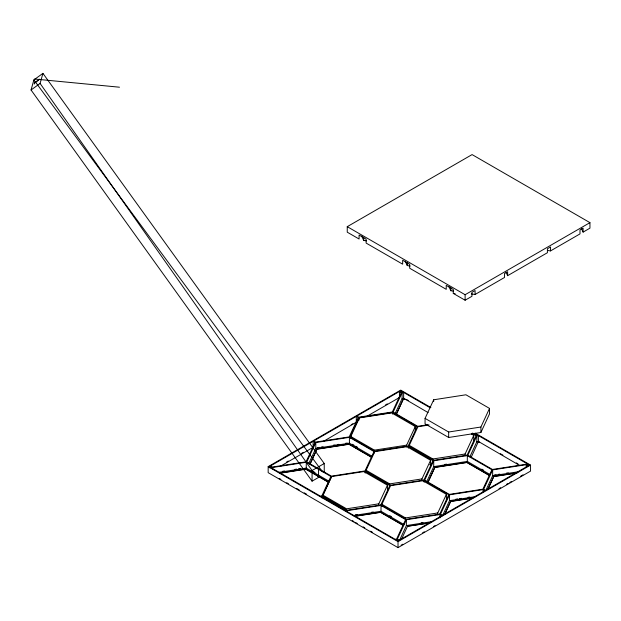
<?xml version="1.0" encoding="UTF-8"?>
<svg xmlns="http://www.w3.org/2000/svg" width="621" height="621" viewBox="0 0 621 621"><rect width="100%" height="100%" fill="white"/><g stroke="black" fill="none" stroke-linecap="round" stroke-linejoin="round"><path stroke-width="0.93" d="M315.049 444.093L315.049 442.416L313.131 441.314L270.523 465.905L272.464 467.023L306.044 461.83L315.049 442.416M401.36 394.25L401.368 392.588L399.443 391.478L399.443 397.324L398.434 398.092L366.964 416.256M491.91 471.238L491.917 469.779L467.318 455.581L433.714 460.774L424.717 480.173L449.309 494.378L482.89 489.185L491.917 469.779M320.188 476.478L312.068 481.166L31.05 89.983L33.883 79.899L42.919 73.371L324.24 463.514L324.24 472.201M31.05 89.983L40.093 83.447L42.919 73.371M272.666 467.466L272.254 468.35L320.32 496.101L321.841 495.868L330.861 476.462L306.262 462.265L272.666 467.466L272.666 469.134M315.81 442.54L306.805 461.939L331.404 476.136L365.001 470.935L374.005 451.537L349.406 437.339L315.81 442.54L315.81 448.378L308.761 463.561M310.034 464.011L316.982 449.053L348.979 444.1L371.568 457.141M310.034 464.197L316.982 449.053M380.766 505.059L389.802 485.575L365.202 471.378L331.606 476.571L322.602 495.969L347.217 510.183L380.789 504.989M358.969 417.623L349.965 437.021L374.556 451.219L408.16 446.018L417.165 426.619L392.565 412.422L358.969 417.623L358.969 420.122M331.606 476.571L322.967 495.185L346.565 508.809L378.802 503.825L387.442 485.211L363.844 471.587M350.811 438.333L350.811 436.509L359.443 417.894L391.68 412.911L415.278 426.534L415.278 431.09M347.418 510.617L347.007 511.51L395.072 539.261L396.609 539.02L405.614 519.622L381.015 505.424L347.418 510.617L347.418 512.286M430.167 407.764L403.65 392.456L402.105 392.697L393.109 412.096L417.716 426.301L427.978 424.717M395.065 413.718L402.105 398.535L402.105 392.697M396.338 414.168L403.277 399.21L404.822 398.969L428.094 412.6M396.338 414.354L403.277 399.21M406.646 446.965L406.646 445.148L415.278 426.534M425.059 418.383L433.691 399.777L465.929 394.785L489.527 408.408L489.527 413.873L480.895 432.488L448.657 437.479L425.059 423.848L425.059 418.383L448.657 432.006L480.895 427.023L489.527 408.408M421.962 480.732L421.962 478.907L430.601 460.293L406.996 446.67M423.926 480.142L432.961 460.658L408.362 446.46L374.766 451.653L365.761 471.052L390.353 485.257L423.957 480.056M406.375 519.73L397.37 539.129L399.287 540.231L441.888 515.632L439.978 514.53L406.375 519.73L406.375 525.568L399.326 540.751M426.674 481.803L433.714 466.619L433.714 460.774M427.947 482.253L434.886 467.295L466.891 462.342L489.48 475.383M401.422 539.439L407.547 526.243L430.136 522.75M428.358 481.554L434.886 467.295M437.758 514.762L437.758 512.946L446.398 494.332L422.792 480.708M465.113 455.814L465.113 453.99L473.753 435.375L471.316 433.97M439.722 514.18L448.758 494.696L424.159 480.499L390.562 485.692L381.558 505.09L406.15 519.296L439.753 514.095M467.077 455.224L476.105 435.732L472.007 433.373M476.858 435.849L467.854 455.247L492.453 469.453L526.057 464.252L526.468 463.367L478.403 435.616L476.858 435.849L476.858 441.694L469.818 456.877M449.511 494.813L440.514 514.211L442.431 515.321L485.032 490.722L483.115 489.62L449.511 494.813L449.511 500.658L442.47 515.826M444.558 514.53L450.683 501.333L473.272 497.84M471.091 457.514L478.03 442.369L479.575 442.129L519.474 465.354M444.97 513.839L450.683 501.333M492.655 469.887L483.658 489.286L485.591 490.404L528.192 465.804L526.259 464.694L492.655 469.887L492.655 475.733L486.002 490.07M487.702 489.604L493.827 476.408L517.355 472.767M488.114 488.913L493.827 476.408M401.368 392.588L392.34 411.987L358.759 417.18L356.842 416.07L399.443 391.478M34.45 83.253L39.542 79.185L34.566 82.779L34.644 82.057L34.217 84.091M318.829 475.228L317.548 475.981L318.557 475.205L318.55 469.36L319.101 469.034M471.339 293.904L475.073 294.486L475.073 290.527L471.944 292.336L471.944 296.287L465.113 300.23L453.268 293.399L453.268 289.448L446.227 285.381L446.227 289.332L409.697 268.241L409.697 264.29L402.656 260.222L402.656 264.173L366.126 243.083L366.126 239.132L359.085 235.064L359.085 239.015L347.248 232.184L347.248 226.673L472.084 154.59L589.95 222.644L589.95 228.155L583.111 232.107L581.574 228.784M347.248 226.673L465.113 294.719L589.95 222.644M475.073 294.486L504.524 277.478L504.524 273.527L507.644 271.726L507.644 275.677L547.412 252.716L547.412 248.765L550.54 246.956L550.54 250.907L547.745 250.48M550.54 250.907L579.991 233.907L579.991 229.956L583.111 228.148L583.111 232.107M475.259 433.163L530.551 465.082L530.551 471.114L398.022 547.629L268.163 472.659L268.163 466.635L400.7 390.112L430.858 407.523M269.972 466.231L269.273 466.635L271.61 467.978L271.905 467.341L269.972 466.231L269.972 467.947M356.291 416.396L313.683 440.988L315.608 442.098L349.204 436.905L358.208 417.498L356.291 416.396L356.291 422.233L323.805 441.174M400.7 390.756L400.002 391.16L401.903 392.255L403.006 392.084L400.7 390.756L400.7 392.425M286.615 462.008L288.299 461.038M301.721 453.291L303.397 452.321M351.207 424.717L352.883 423.747M385.602 404.861L387.279 403.891M280.645 466.092L312.115 447.927L313.124 447.159L313.131 441.314M312.068 481.166L312.068 470.539L324.24 463.514M268.163 466.635L398.022 541.605L530.551 465.082M401.127 545.199L402.781 544.237M422.66 532.764L424.314 531.809M433.419 526.554L435.08 525.591M499.028 488.673L500.681 487.718M506.48 484.372L508.133 483.417M509.787 482.463L511.448 481.508M520.553 476.245L523.037 474.809M402.105 398.535L403.65 398.294L404.822 398.969M403.277 399.396L404.822 399.163M429.119 425.005L417.917 426.743L408.921 446.142L433.512 460.34L467.093 455.146M317.471 447.648L319.334 447.361M321.204 447.073L323.067 446.786M333.337 445.195L335.208 444.908M337.071 444.62L338.934 444.333M345.47 443.316L347.341 443.029M315.81 448.378L349.406 443.177L372.367 456.435M316.982 449.239L348.979 444.287L371.568 457.335M350.811 436.509L374.409 450.132L406.646 445.148M282.718 471.277L284.589 470.99M294.851 469.398L296.714 469.111M298.577 468.824L300.448 468.537M278.262 472.434L306.262 468.102L329.208 481.36M476.858 441.694L478.403 441.453L479.575 442.129M279.481 473.109L305.835 469.026L328.424 482.067M280.42 473.148L305.835 469.22L328.424 482.261M479.575 442.315L478.03 442.369M409.278 447.174L409.278 445.35L432.884 458.973L465.113 453.99M444.706 464.446L446.577 464.159M433.714 466.619L467.318 461.419L490.256 474.669M434.886 467.481L466.891 462.529L489.48 475.57M366.126 472.092L366.126 470.268L389.724 483.891L421.962 478.907M322.058 496.303L320.956 496.474L346.363 511.137L346.658 510.501L322.058 496.303L322.058 497.972M494.324 475.003L496.187 474.716M498.058 474.428L499.921 474.133M506.457 473.124L508.32 472.837M492.655 475.733L519.723 471.541M493.827 476.594L515.477 473.241M355.608 514.724L357.479 514.436M371.474 512.271L373.337 511.983M455.837 499.206L457.708 498.919M459.571 498.632L461.434 498.345M467.97 497.336L469.833 497.041M353.015 515.593L381.015 511.262L403.976 524.52M449.511 500.658L475.647 496.614M354.234 516.261L380.588 512.185L403.176 525.226M355.173 516.307L380.588 512.372L403.176 525.413M450.683 501.52L472.333 498.166M381.923 506.131L381.923 504.306L405.521 517.93L437.758 512.946M421.085 522.828L422.955 522.533M406.375 525.568L432.511 521.524M429.196 523.084L407.547 526.243M34.582 79.03L119.48 87.204M361.67 236.05L363.696 240.42L366.537 240.863M405.303 261.348L407.267 265.578L410.108 266.021M448.874 286.506L450.838 290.737L453.633 291.164M453.268 293.399L455.139 293.686M474.483 433.349L477.759 435.243L476.656 435.414L472.558 433.047M406.561 399.528L408.238 400.491M500.394 453.703L502.909 455.154M516.315 462.893L517.992 463.856M481.795 469.142L483.433 470.081M429.678 464.609L431.323 465.556M352.425 444.279L354.063 445.226M355.701 446.173L357.339 447.12M313.364 471.564L315.002 472.511M389.755 515.671L391.393 516.618M279.24 478.418L280.902 479.373M286.723 482.734L288.385 483.697M296.698 488.494L299.198 489.938M304.181 492.818L306.681 494.254M352.332 520.615L353.993 521.57M355.654 522.533L357.316 523.495M363.138 526.849L364.799 527.811M370.621 531.172L372.282 532.135M33.883 79.899L322.516 471.797M40.093 83.447L312.068 470.539M506.068 272.27L507.644 275.677M526.259 464.694L526.259 467.194M483.115 489.62L483.115 492.119M480.895 427.023L480.895 432.488M478.403 435.616L478.403 441.453M473.753 435.375L473.753 440.84M467.318 455.581L467.318 461.419M465.113 294.719L465.113 300.23M450.838 287.57L450.838 290.737M448.657 432.006L448.657 437.479M446.398 494.332L446.398 499.796M439.978 514.53L439.978 517.867M433.691 399.777L433.691 401.593M432.884 458.973L432.884 460.798M430.601 460.293L430.601 465.758M424.159 480.499L424.159 482.168M408.362 446.46L408.362 448.129M407.267 262.419L407.267 265.578M405.521 517.93L405.521 519.754M403.65 392.456L403.65 398.294M398.022 541.605L398.022 547.629M392.565 412.422L392.565 414.091M389.724 483.891L389.724 485.715M387.442 485.211L387.442 490.675M381.015 505.424L381.015 511.262M378.802 503.825L378.802 505.641M374.409 450.132L374.409 451.956M374.005 451.537L374.005 453.206M365.202 471.378L365.202 473.047M363.696 237.261L363.696 240.42M349.406 437.339L349.406 443.177M306.262 462.265L306.262 468.102M527.105 463.732L526.81 464.368L528.75 465.486L529.449 465.082L527.105 463.732M398.729 540.549L398.022 540.961L395.709 539.626L396.835 539.455L398.729 540.549"/></g></svg>
